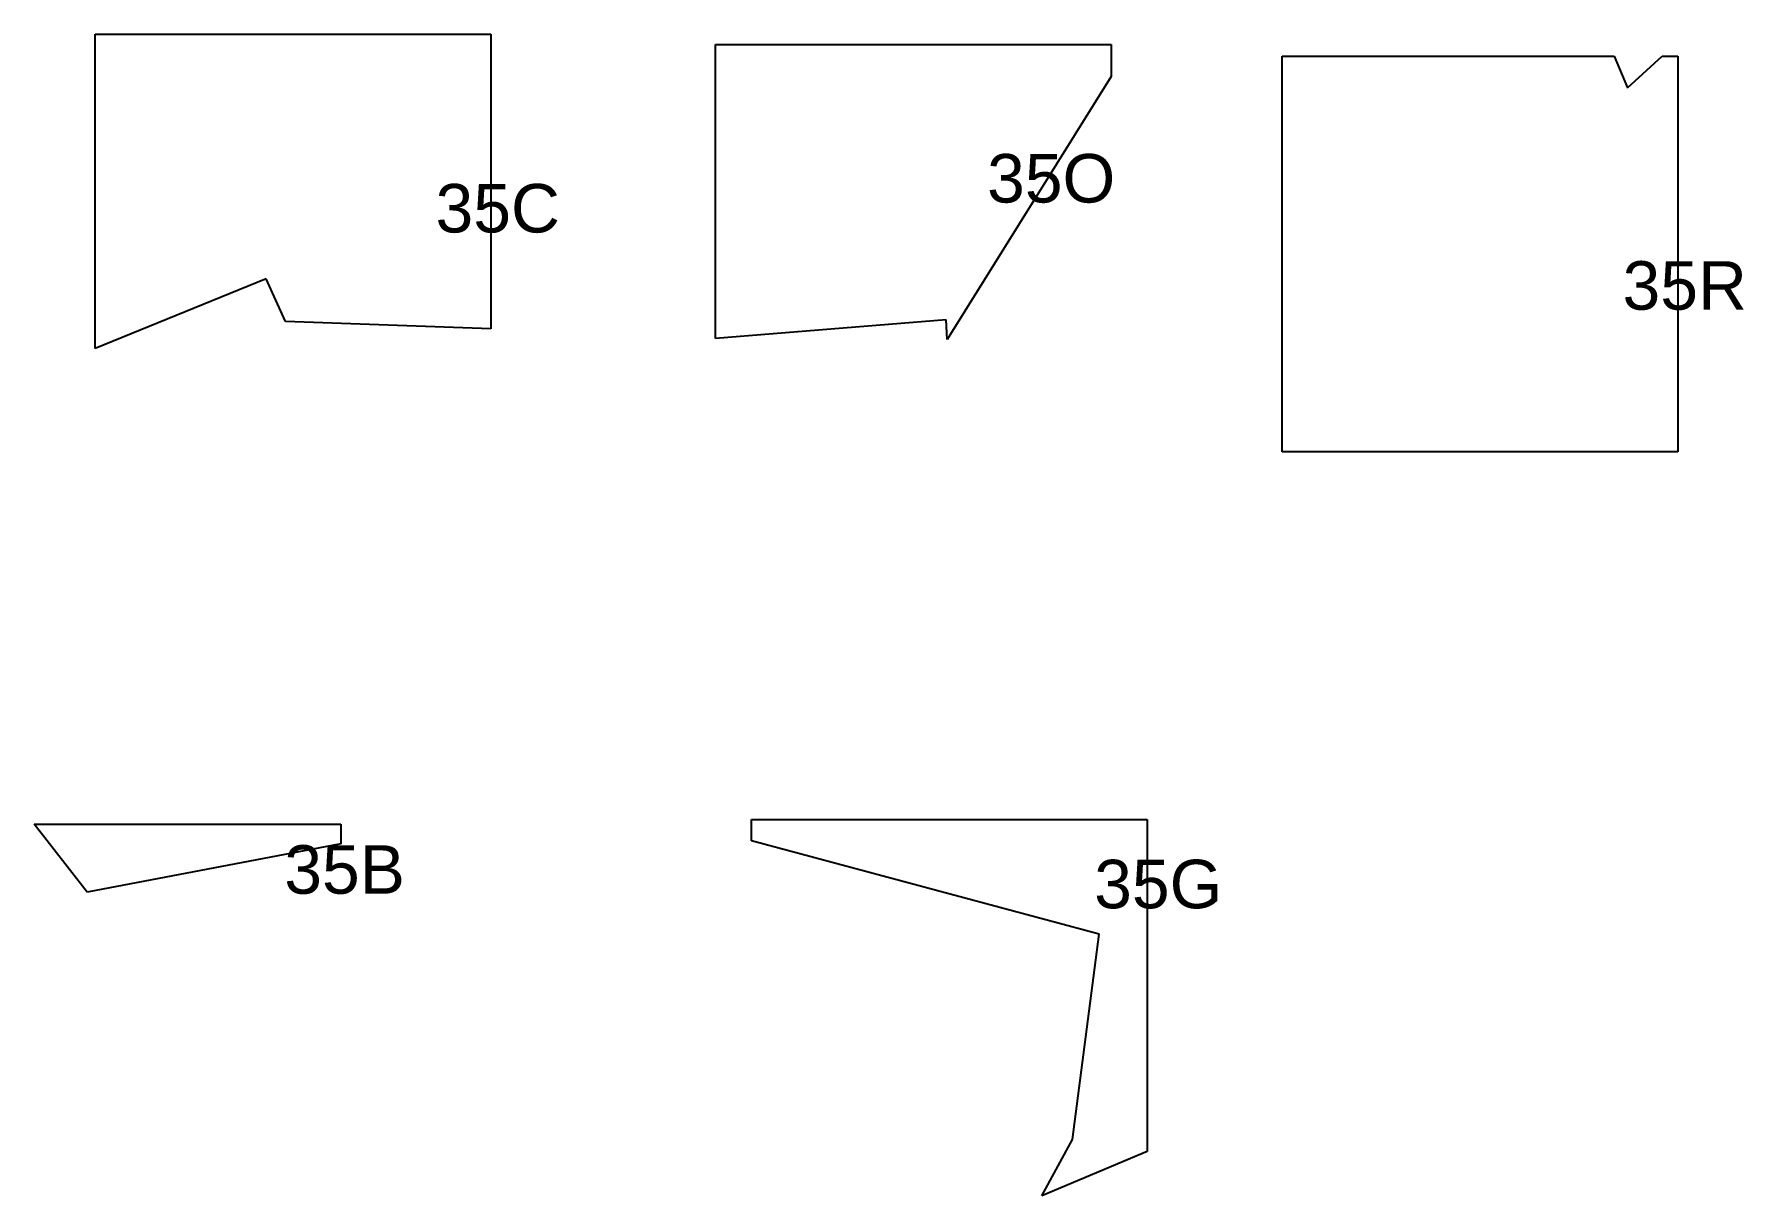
# Model space of a CAD drawing. Header units: millimetres. Extents: x 1.3 to 36.6, y 20.3 to 44.2.
import ezdxf

# ---------------------------------------------------------------- set-up
doc = ezdxf.new("R2010")
doc.units = ezdxf.units.MM
doc.header["$MEASUREMENT"] = 0
doc.layers.add('CUT', color=1, linetype='Continuous')
doc.layers.add('DISPLAY', color=163, linetype='Continuous')

msp = doc.modelspace()

# ---------------------------------------------------------------- linework, layer by layer
at = {"layer": 'CUT'}
for p, q in [((2.605, 44.237), (10.755, 44.237)), ((2.605, 37.759), (2.605, 44.237)), ((10.755, 44.237), (10.755, 38.163)), ((15.387, 44.025), (23.537, 44.025)), ((15.387, 37.97), (15.387, 44.025)), ((23.537, 44.025), (23.537, 43.365)), ((27.062, 35.632), (27.062, 43.782)), ((27.062, 43.782), (33.901, 43.782)), ((33.901, 43.782), (34.171, 43.133)), ((34.171, 43.133), (34.891, 43.782)), ((34.891, 43.782), (35.212, 43.782)), ((35.212, 43.782), (35.212, 35.632)), ((23.537, 43.365), (20.156, 37.944)), ((6.13, 39.195), (2.605, 37.759)), ((6.527, 38.318), (6.13, 39.195)), ((10.755, 38.163), (6.527, 38.318)), ((20.134, 38.353), (15.387, 37.97)), ((20.156, 37.944), (20.134, 38.353)), ((35.212, 35.632), (27.062, 35.632)), ((1.349, 27.959), (7.665, 27.959)), ((2.438, 26.561), (1.349, 27.959)), ((7.665, 27.959), (7.665, 27.554)), ((16.127, 28.06), (24.277, 28.06)), ((16.127, 27.62), (16.127, 28.06)), ((24.277, 28.06), (24.277, 21.219)), ((7.665, 27.554), (2.438, 26.561)), ((23.292, 25.695), (16.127, 27.62)), ((22.742, 21.462), (23.292, 25.695)), ((22.108, 20.303), (22.742, 21.462)), ((24.277, 21.219), (22.108, 20.303))]:
    msp.add_line(p, q, dxfattribs=at)

# ---------------------------------------------------------------- texts
at = {"layer": 'DISPLAY', "char_height": 1, "attachment_point": 7, "line_spacing_factor": 0.963855}
for s, insert, width in [('\\fHelvetica;35O', (20.981, 40.754), 3.5), ('\\fHelvetica;35C', (9.618, 40.137), 3.43373), ('\\fHelvetica;35R', (34.072, 38.546), 3.46386), ('\\fHelvetica;35B', (6.502, 26.513), 3.34337), ('\\fHelvetica;35G', (23.187, 26.213), 3.48193)]:
    msp.add_mtext(s, dxfattribs=dict(at, insert=insert, width=width))

doc.saveas('drawing.dxf')
